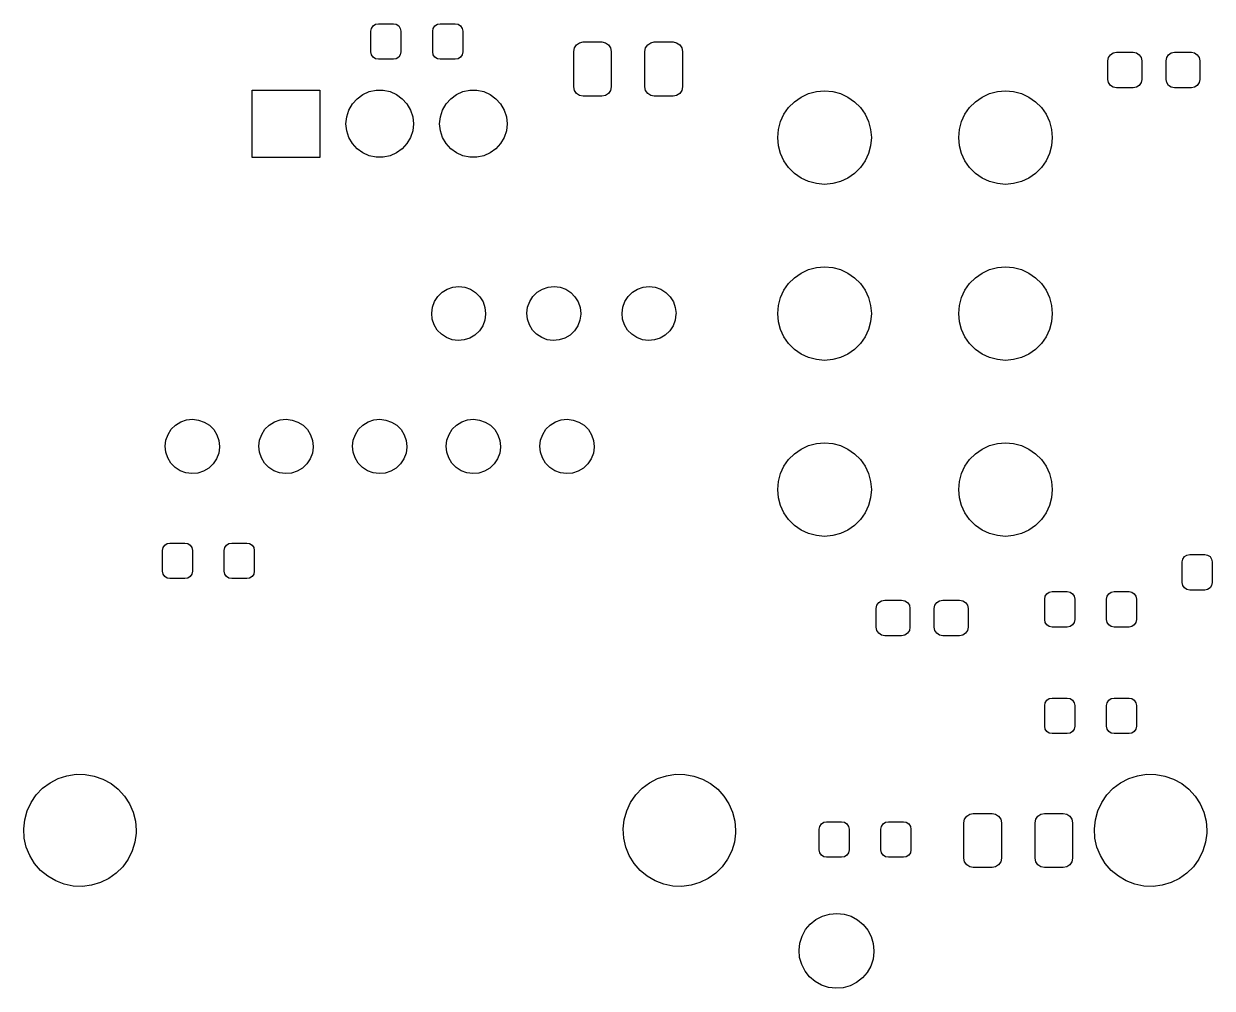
# Model space of a CAD drawing. Extents: x 74 to 207, y -142 to -34.
# Drawn here: x 74.32 to 106.04, y -112 to -86.24 of the extents above; entities that cross this region are included whole.
import ezdxf

# ---------------------------------------------------------------- set-up
doc = ezdxf.new("R2010")
doc.units = 0
doc.layers.add('BLACK', color=7, linetype='CONTINUOUS')

msp = doc.modelspace()

# ---------------------------------------------------------------- linework, layer by layer
at = {"layer": 'BLACK', "linetype": 'CONTINUOUS'}
for p, q in [((83.6442, -86.2992), (83.7091, -86.2558)), ((83.7091, -86.2558), (83.7856, -86.2406)), ((83.7856, -86.2406), (84.1856, -86.2406)), ((84.1856, -86.2406), (84.2621, -86.2558)), ((84.2621, -86.2558), (84.327, -86.2992)), ((85.2942, -86.2992), (85.3591, -86.2558)), ((85.3591, -86.2558), (85.4356, -86.2406)), ((85.4356, -86.2406), (85.8356, -86.2406)), ((85.8356, -86.2406), (85.9121, -86.2558)), ((85.9121, -86.2558), (85.977, -86.2992)), ((83.5856, -86.4406), (83.6008, -86.3641)), ((83.5856, -86.9906), (83.5856, -86.4406)), ((83.6008, -86.3641), (83.6442, -86.2992)), ((84.327, -86.2992), (84.3704, -86.3641)), ((84.3704, -86.3641), (84.3856, -86.4406)), ((84.3856, -86.4406), (84.3856, -86.9906)), ((85.2356, -86.4406), (85.2508, -86.3641)), ((85.2356, -86.9906), (85.2356, -86.4406)), ((85.2508, -86.3641), (85.2942, -86.2992)), ((85.977, -86.2992), (86.0204, -86.3641)), ((86.0204, -86.3641), (86.0356, -86.4406)), ((86.0356, -86.4406), (86.0356, -86.9906)), ((88.9994, -86.9772), (89.0184, -86.8815)), ((89.0184, -86.8815), (89.0726, -86.8004)), ((89.0726, -86.8004), (89.1537, -86.7462)), ((89.1537, -86.7462), (89.2494, -86.7272)), ((89.2494, -86.7272), (89.7494, -86.7272)), ((89.7494, -86.7272), (89.8451, -86.7462)), ((89.8451, -86.7462), (89.9262, -86.8004)), ((89.9262, -86.8004), (89.9804, -86.8815)), ((89.9804, -86.8815), (89.9994, -86.9772)), ((90.8994, -86.9772), (90.9184, -86.8815)), ((90.9184, -86.8815), (90.9726, -86.8004)), ((90.9726, -86.8004), (91.0537, -86.7462)), ((91.0537, -86.7462), (91.1494, -86.7272)), ((91.1494, -86.7272), (91.6494, -86.7272)), ((91.6494, -86.7272), (91.7451, -86.7462)), ((91.7451, -86.7462), (91.8262, -86.8004)), ((91.8262, -86.8004), (91.8804, -86.8815)), ((91.8804, -86.8815), (91.8994, -86.9772)), ((83.6008, -87.0671), (83.5856, -86.9906)), ((83.6442, -87.132), (83.6008, -87.0671)), ((83.7091, -87.1754), (83.6442, -87.132)), ((83.7856, -87.1906), (83.7091, -87.1754)), ((84.1856, -87.1906), (83.7856, -87.1906)), ((84.2621, -87.1754), (84.1856, -87.1906)), ((84.327, -87.132), (84.2621, -87.1754)), ((84.3704, -87.0671), (84.327, -87.132)), ((84.3856, -86.9906), (84.3704, -87.0671)), ((85.2508, -87.0671), (85.2356, -86.9906)), ((85.2942, -87.132), (85.2508, -87.0671)), ((85.3591, -87.1754), (85.2942, -87.132)), ((85.4356, -87.1906), (85.3591, -87.1754)), ((85.8356, -87.1906), (85.4356, -87.1906)), ((85.9121, -87.1754), (85.8356, -87.1906)), ((85.977, -87.132), (85.9121, -87.1754)), ((86.0204, -87.0671), (85.977, -87.132)), ((86.0356, -86.9906), (86.0204, -87.0671)), ((88.9994, -87.9272), (88.9994, -86.9772)), ((89.9994, -86.9772), (89.9994, -87.9272)), ((90.8994, -87.9272), (90.8994, -86.9772)), ((91.8994, -86.9772), (91.8994, -87.9272)), ((103.258, -87.2276), (103.275, -87.1415)), ((103.258, -87.7276), (103.258, -87.2276)), ((103.275, -87.1415), (103.324, -87.0685)), ((103.324, -87.0685), (103.396, -87.0197)), ((103.396, -87.0197), (103.483, -87.0026)), ((103.483, -87.0026), (103.933, -87.0026)), ((103.933, -87.0026), (104.019, -87.0197)), ((104.019, -87.0197), (104.092, -87.0685)), ((104.092, -87.0685), (104.14, -87.1415)), ((104.14, -87.1415), (104.158, -87.2276)), ((104.158, -87.2276), (104.158, -87.7276)), ((104.808, -87.2276), (104.825, -87.1415)), ((104.808, -87.7276), (104.808, -87.2276)), ((104.825, -87.1415), (104.874, -87.0685)), ((104.874, -87.0685), (104.946, -87.0197)), ((104.946, -87.0197), (105.033, -87.0026)), ((105.033, -87.0026), (105.483, -87.0026)), ((105.483, -87.0026), (105.569, -87.0197)), ((105.569, -87.0197), (105.642, -87.0685)), ((105.642, -87.0685), (105.69, -87.1415)), ((105.69, -87.1415), (105.708, -87.2276)), ((105.708, -87.2276), (105.708, -87.7276)), ((103.275, -87.8137), (103.258, -87.7276)), ((103.324, -87.8867), (103.275, -87.8137)), ((104.14, -87.8137), (104.092, -87.8867)), ((104.158, -87.7276), (104.14, -87.8137)), ((104.825, -87.8137), (104.808, -87.7276)), ((104.874, -87.8867), (104.825, -87.8137)), ((105.69, -87.8137), (105.642, -87.8867)), ((105.708, -87.7276), (105.69, -87.8137)), ((80.42, -89.81), (80.42, -88.01)), ((80.42, -88.01), (82.22, -88.01)), ((82.22, -88.01), (82.22, -89.81)), ((83.2178, -88.2412), (83.37, -88.1306)), ((83.37, -88.1306), (83.5419, -88.054)), ((83.5419, -88.054), (83.7259, -88.0149)), ((83.7259, -88.0149), (83.9141, -88.0149)), ((83.9141, -88.0149), (84.0981, -88.054)), ((84.0981, -88.054), (84.27, -88.1306)), ((84.27, -88.1306), (84.4222, -88.2412)), ((85.7178, -88.2412), (85.87, -88.1306)), ((85.87, -88.1306), (86.0419, -88.054)), ((86.0419, -88.054), (86.2259, -88.0149)), ((86.2259, -88.0149), (86.4141, -88.0149)), ((86.4141, -88.0149), (86.5981, -88.054)), ((86.5981, -88.054), (86.77, -88.1306)), ((86.77, -88.1306), (86.9222, -88.2412)), ((89.0184, -88.0229), (88.9994, -87.9272)), ((89.0726, -88.104), (89.0184, -88.0229)), ((89.1537, -88.1582), (89.0726, -88.104)), ((89.2494, -88.1772), (89.1537, -88.1582)), ((89.7494, -88.1772), (89.2494, -88.1772)), ((89.8451, -88.1582), (89.7494, -88.1772)), ((89.9262, -88.104), (89.8451, -88.1582)), ((89.9804, -88.0229), (89.9262, -88.104)), ((89.9994, -87.9272), (89.9804, -88.0229)), ((90.9184, -88.0229), (90.8994, -87.9272)), ((90.9726, -88.104), (90.9184, -88.0229)), ((91.0537, -88.1582), (90.9726, -88.104)), ((91.1494, -88.1772), (91.0537, -88.1582)), ((91.6494, -88.1772), (91.1494, -88.1772)), ((91.7451, -88.1582), (91.6494, -88.1772)), ((91.8262, -88.104), (91.7451, -88.1582)), ((91.8804, -88.0229), (91.8262, -88.104)), ((91.8994, -87.9272), (91.8804, -88.0229)), ((95.0675, -88.1975), (95.265, -88.1054)), ((95.265, -88.1054), (95.4754, -88.049)), ((95.4754, -88.049), (95.6925, -88.03)), ((95.6925, -88.03), (95.9096, -88.049)), ((95.9096, -88.049), (96.12, -88.1054)), ((96.12, -88.1054), (96.3175, -88.1975)), ((99.8975, -88.1975), (100.095, -88.1054)), ((100.095, -88.1054), (100.305, -88.049)), ((100.305, -88.049), (100.522, -88.03)), ((100.522, -88.03), (100.74, -88.049)), ((100.74, -88.049), (100.95, -88.1054)), ((100.95, -88.1054), (101.147, -88.1975)), ((103.396, -87.9355), (103.324, -87.8867)), ((103.483, -87.9526), (103.396, -87.9355)), ((103.933, -87.9526), (103.483, -87.9526)), ((104.019, -87.9355), (103.933, -87.9526)), ((104.092, -87.8867), (104.019, -87.9355)), ((104.946, -87.9355), (104.874, -87.8867)), ((105.033, -87.9526), (104.946, -87.9355)), ((105.483, -87.9526), (105.033, -87.9526)), ((105.569, -87.9355), (105.483, -87.9526)), ((105.642, -87.8867), (105.569, -87.9355)), ((82.9978, -88.5439), (83.0919, -88.381)), ((83.0919, -88.381), (83.2178, -88.2412)), ((84.4222, -88.2412), (84.5481, -88.381)), ((84.5481, -88.381), (84.6422, -88.5439)), ((85.4978, -88.5439), (85.5919, -88.381)), ((85.5919, -88.381), (85.7178, -88.2412)), ((86.9222, -88.2412), (87.0481, -88.381)), ((87.0481, -88.381), (87.1422, -88.5439)), ((94.61, -88.655), (94.7349, -88.4765)), ((94.7349, -88.4765), (94.889, -88.3224)), ((94.889, -88.3224), (95.0675, -88.1975)), ((96.3175, -88.1975), (96.496, -88.3224)), ((96.496, -88.3224), (96.6501, -88.4765)), ((96.6501, -88.4765), (96.775, -88.655)), ((99.44, -88.655), (99.5649, -88.4765)), ((99.5649, -88.4765), (99.719, -88.3224)), ((99.719, -88.3224), (99.8975, -88.1975)), ((101.147, -88.1975), (101.326, -88.3224)), ((101.326, -88.3224), (101.48, -88.4765)), ((101.48, -88.4765), (101.605, -88.655)), ((82.92, -88.91), (82.9397, -88.7229)), ((82.9397, -88.7229), (82.9978, -88.5439)), ((84.6422, -88.5439), (84.7003, -88.7229)), ((84.7003, -88.7229), (84.72, -88.91)), ((85.42, -88.91), (85.4397, -88.7229)), ((85.4397, -88.7229), (85.4978, -88.5439)), ((87.1422, -88.5439), (87.2003, -88.7229)), ((87.2003, -88.7229), (87.22, -88.91)), ((94.5179, -88.8525), (94.61, -88.655)), ((96.775, -88.655), (96.8671, -88.8525)), ((99.3479, -88.8525), (99.44, -88.655)), ((101.605, -88.655), (101.697, -88.8525)), ((82.9397, -89.0971), (82.92, -88.91)), ((82.9978, -89.2761), (82.9397, -89.0971)), ((84.7003, -89.0971), (84.6422, -89.2761)), ((84.72, -88.91), (84.7003, -89.0971)), ((85.4397, -89.0971), (85.42, -88.91)), ((85.4978, -89.2761), (85.4397, -89.0971)), ((87.2003, -89.0971), (87.1422, -89.2761)), ((87.22, -88.91), (87.2003, -89.0971)), ((94.4425, -89.28), (94.4615, -89.0629)), ((94.4615, -89.0629), (94.5179, -88.8525)), ((96.8671, -88.8525), (96.9235, -89.0629)), ((96.9235, -89.0629), (96.9425, -89.28)), ((99.2725, -89.28), (99.2915, -89.0629)), ((99.2915, -89.0629), (99.3479, -88.8525)), ((101.697, -88.8525), (101.754, -89.0629)), ((101.754, -89.0629), (101.772, -89.28)), ((83.0919, -89.439), (82.9978, -89.2761)), ((83.2178, -89.5788), (83.0919, -89.439)), ((84.5481, -89.439), (84.4222, -89.5788)), ((84.6422, -89.2761), (84.5481, -89.439)), ((85.5919, -89.439), (85.4978, -89.2761)), ((85.7178, -89.5788), (85.5919, -89.439)), ((87.0481, -89.439), (86.9222, -89.5788)), ((87.1422, -89.2761), (87.0481, -89.439)), ((94.4615, -89.4971), (94.4425, -89.28)), ((96.9425, -89.28), (96.9235, -89.4971)), ((99.2915, -89.4971), (99.2725, -89.28)), ((101.772, -89.28), (101.754, -89.4971)), ((83.37, -89.6894), (83.2178, -89.5788)), ((83.5419, -89.766), (83.37, -89.6894)), ((83.7259, -89.8051), (83.5419, -89.766)), ((84.0981, -89.766), (83.9141, -89.8051)), ((84.27, -89.6894), (84.0981, -89.766)), ((84.4222, -89.5788), (84.27, -89.6894)), ((85.87, -89.6894), (85.7178, -89.5788)), ((86.0419, -89.766), (85.87, -89.6894)), ((86.2259, -89.8051), (86.0419, -89.766)), ((86.5981, -89.766), (86.4141, -89.8051)), ((86.77, -89.6894), (86.5981, -89.766)), ((86.9222, -89.5788), (86.77, -89.6894)), ((94.5179, -89.7075), (94.4615, -89.4971)), ((94.61, -89.905), (94.5179, -89.7075)), ((96.8671, -89.7075), (96.775, -89.905)), ((96.9235, -89.4971), (96.8671, -89.7075)), ((99.3479, -89.7075), (99.2915, -89.4971)), ((99.44, -89.905), (99.3479, -89.7075)), ((101.697, -89.7075), (101.605, -89.905)), ((101.754, -89.4971), (101.697, -89.7075)), ((82.22, -89.81), (80.42, -89.81)), ((83.9141, -89.8051), (83.7259, -89.8051)), ((86.4141, -89.8051), (86.2259, -89.8051)), ((94.7349, -90.0835), (94.61, -89.905)), ((94.889, -90.2376), (94.7349, -90.0835)), ((96.6501, -90.0835), (96.496, -90.2376)), ((96.775, -89.905), (96.6501, -90.0835)), ((99.5649, -90.0835), (99.44, -89.905)), ((99.719, -90.2376), (99.5649, -90.0835)), ((101.48, -90.0835), (101.326, -90.2376)), ((101.605, -89.905), (101.48, -90.0835)), ((95.0675, -90.3625), (94.889, -90.2376)), ((95.265, -90.4546), (95.0675, -90.3625)), ((96.3175, -90.3625), (96.12, -90.4546)), ((96.496, -90.2376), (96.3175, -90.3625)), ((99.8975, -90.3625), (99.719, -90.2376)), ((100.095, -90.4546), (99.8975, -90.3625)), ((101.147, -90.3625), (100.95, -90.4546)), ((101.326, -90.2376), (101.147, -90.3625)), ((95.4754, -90.511), (95.265, -90.4546)), ((95.6925, -90.53), (95.4754, -90.511)), ((95.9096, -90.511), (95.6925, -90.53)), ((96.12, -90.4546), (95.9096, -90.511)), ((100.305, -90.511), (100.095, -90.4546)), ((100.522, -90.53), (100.305, -90.511)), ((100.74, -90.511), (100.522, -90.53)), ((100.95, -90.4546), (100.74, -90.511)), ((94.889, -93.0224), (95.0675, -92.8975)), ((95.0675, -92.8975), (95.265, -92.8054)), ((95.265, -92.8054), (95.4754, -92.749)), ((95.4754, -92.749), (95.6925, -92.73)), ((95.6925, -92.73), (95.9096, -92.749)), ((95.9096, -92.749), (96.12, -92.8054)), ((96.12, -92.8054), (96.3175, -92.8975)), ((96.3175, -92.8975), (96.496, -93.0224)), ((99.719, -93.0224), (99.8975, -92.8975)), ((99.8975, -92.8975), (100.095, -92.8054)), ((100.095, -92.8054), (100.305, -92.749)), ((100.305, -92.749), (100.522, -92.73)), ((100.522, -92.73), (100.74, -92.749)), ((100.74, -92.749), (100.95, -92.8054)), ((100.95, -92.8054), (101.147, -92.8975)), ((101.147, -92.8975), (101.326, -93.0224)), ((94.61, -93.355), (94.7349, -93.1765)), ((94.7349, -93.1765), (94.889, -93.0224)), ((96.496, -93.0224), (96.6501, -93.1765)), ((96.6501, -93.1765), (96.775, -93.355)), ((99.44, -93.355), (99.5649, -93.1765)), ((99.5649, -93.1765), (99.719, -93.0224)), ((101.326, -93.0224), (101.48, -93.1765)), ((101.48, -93.1765), (101.605, -93.355)), ((85.2833, -93.6599), (85.3702, -93.5249)), ((85.3702, -93.5249), (85.4849, -93.4126)), ((85.4849, -93.4126), (85.6216, -93.3285)), ((85.6216, -93.3285), (85.7736, -93.2768)), ((85.7736, -93.2768), (85.9332, -93.26)), ((85.9332, -93.26), (86.0926, -93.279)), ((86.0926, -93.279), (86.2438, -93.3329)), ((86.2438, -93.3329), (86.3794, -93.4189)), ((86.3794, -93.4189), (86.4925, -93.5328)), ((86.4925, -93.5328), (86.5775, -93.6689)), ((87.8233, -93.6599), (87.9102, -93.5249)), ((87.9102, -93.5249), (88.0249, -93.4126)), ((88.0249, -93.4126), (88.1616, -93.3285)), ((88.1616, -93.3285), (88.3136, -93.2768)), ((88.3136, -93.2768), (88.4732, -93.26)), ((88.4732, -93.26), (88.6326, -93.279)), ((88.6326, -93.279), (88.7838, -93.3329)), ((88.7838, -93.3329), (88.9194, -93.4189)), ((88.9194, -93.4189), (89.0325, -93.5328)), ((89.0325, -93.5328), (89.1175, -93.6689)), ((90.3633, -93.6599), (90.4502, -93.5249)), ((90.4502, -93.5249), (90.5649, -93.4126)), ((90.5649, -93.4126), (90.7016, -93.3285)), ((90.7016, -93.3285), (90.8536, -93.2768)), ((90.8536, -93.2768), (91.0132, -93.26)), ((91.0132, -93.26), (91.1726, -93.279)), ((91.1726, -93.279), (91.3238, -93.3329)), ((91.3238, -93.3329), (91.4594, -93.4189)), ((91.4594, -93.4189), (91.5725, -93.5328)), ((91.5725, -93.5328), (91.6575, -93.6689)), ((94.4615, -93.7629), (94.5179, -93.5525)), ((94.5179, -93.5525), (94.61, -93.355)), ((96.775, -93.355), (96.8671, -93.5525)), ((96.8671, -93.5525), (96.9235, -93.7629)), ((99.2915, -93.7629), (99.3479, -93.5525)), ((99.3479, -93.5525), (99.44, -93.355)), ((101.605, -93.355), (101.697, -93.5525)), ((101.697, -93.5525), (101.754, -93.7629)), ((85.2083, -93.9699), (85.2284, -93.8107)), ((85.2284, -93.8107), (85.2833, -93.6599)), ((86.5775, -93.6689), (86.6303, -93.8205)), ((86.6303, -93.8205), (86.6482, -93.98)), ((87.7483, -93.9699), (87.7684, -93.8107)), ((87.7684, -93.8107), (87.8233, -93.6599)), ((89.1175, -93.6689), (89.1703, -93.8205)), ((89.1703, -93.8205), (89.1882, -93.98)), ((90.2883, -93.9699), (90.3084, -93.8107)), ((90.3084, -93.8107), (90.3633, -93.6599)), ((91.6575, -93.6689), (91.7103, -93.8205)), ((91.7103, -93.8205), (91.7282, -93.98)), ((94.4425, -93.98), (94.4615, -93.7629)), ((96.9235, -93.7629), (96.9425, -93.98)), ((99.2725, -93.98), (99.2915, -93.7629)), ((101.754, -93.7629), (101.772, -93.98)), ((85.2239, -94.1297), (85.2083, -93.9699)), ((85.2746, -94.282), (85.2239, -94.1297)), ((86.6256, -94.1591), (86.5686, -94.3091)), ((86.6479, -94.0001), (86.6256, -94.1591)), ((86.6482, -93.98), (86.6479, -94.0001)), ((87.7639, -94.1297), (87.7483, -93.9699)), ((87.8146, -94.282), (87.7639, -94.1297)), ((89.1656, -94.1591), (89.1086, -94.3091)), ((89.1879, -94.0001), (89.1656, -94.1591)), ((89.1882, -93.98), (89.1879, -94.0001)), ((90.3039, -94.1297), (90.2883, -93.9699)), ((90.3546, -94.282), (90.3039, -94.1297)), ((91.7056, -94.1591), (91.6486, -94.3091)), ((91.7279, -94.0001), (91.7056, -94.1591)), ((91.7282, -93.98), (91.7279, -94.0001)), ((94.4615, -94.1971), (94.4425, -93.98)), ((94.5179, -94.4075), (94.4615, -94.1971)), ((96.9235, -94.1971), (96.8671, -94.4075)), ((96.9425, -93.98), (96.9235, -94.1971)), ((99.2915, -94.1971), (99.2725, -93.98)), ((99.3479, -94.4075), (99.2915, -94.1971)), ((101.754, -94.1971), (101.697, -94.4075)), ((101.772, -93.98), (101.754, -94.1971)), ((85.3578, -94.4193), (85.2746, -94.282)), ((85.4693, -94.5348), (85.3578, -94.4193)), ((86.4798, -94.4428), (86.3635, -94.5535)), ((86.5686, -94.3091), (86.4798, -94.4428)), ((87.8978, -94.4193), (87.8146, -94.282)), ((88.0093, -94.5348), (87.8978, -94.4193)), ((89.0198, -94.4428), (88.9035, -94.5535)), ((89.1086, -94.3091), (89.0198, -94.4428)), ((90.4378, -94.4193), (90.3546, -94.282)), ((90.5493, -94.5348), (90.4378, -94.4193)), ((91.5598, -94.4428), (91.4435, -94.5535)), ((91.6486, -94.3091), (91.5598, -94.4428)), ((94.61, -94.605), (94.5179, -94.4075)), ((96.8671, -94.4075), (96.775, -94.605)), ((99.44, -94.605), (99.3479, -94.4075)), ((101.697, -94.4075), (101.605, -94.605)), ((85.6036, -94.6227), (85.4693, -94.5348)), ((85.754, -94.6786), (85.6036, -94.6227)), ((85.9131, -94.6998), (85.754, -94.6786)), ((86.073, -94.6853), (85.9131, -94.6998)), ((86.2256, -94.6357), (86.073, -94.6853)), ((86.3635, -94.5535), (86.2256, -94.6357)), ((88.1436, -94.6227), (88.0093, -94.5348)), ((88.294, -94.6786), (88.1436, -94.6227)), ((88.4531, -94.6998), (88.294, -94.6786)), ((88.613, -94.6853), (88.4531, -94.6998)), ((88.7656, -94.6357), (88.613, -94.6853)), ((88.9035, -94.5535), (88.7656, -94.6357)), ((90.6836, -94.6227), (90.5493, -94.5348)), ((90.834, -94.6786), (90.6836, -94.6227)), ((90.9931, -94.6998), (90.834, -94.6786)), ((91.153, -94.6853), (90.9931, -94.6998)), ((91.3056, -94.6357), (91.153, -94.6853)), ((91.4435, -94.5535), (91.3056, -94.6357)), ((94.7349, -94.7835), (94.61, -94.605)), ((94.889, -94.9376), (94.7349, -94.7835)), ((96.6501, -94.7835), (96.496, -94.9376)), ((96.775, -94.605), (96.6501, -94.7835)), ((99.5649, -94.7835), (99.44, -94.605)), ((99.719, -94.9376), (99.5649, -94.7835)), ((101.48, -94.7835), (101.326, -94.9376)), ((101.605, -94.605), (101.48, -94.7835)), ((95.0675, -95.0625), (94.889, -94.9376)), ((95.265, -95.1546), (95.0675, -95.0625)), ((95.4754, -95.211), (95.265, -95.1546)), ((96.12, -95.1546), (95.9096, -95.211)), ((96.3175, -95.0625), (96.12, -95.1546)), ((96.496, -94.9376), (96.3175, -95.0625)), ((99.8975, -95.0625), (99.719, -94.9376)), ((100.095, -95.1546), (99.8975, -95.0625)), ((100.305, -95.211), (100.095, -95.1546)), ((100.95, -95.1546), (100.74, -95.211)), ((101.147, -95.0625), (100.95, -95.1546)), ((101.326, -94.9376), (101.147, -95.0625)), ((95.6925, -95.23), (95.4754, -95.211)), ((95.9096, -95.211), (95.6925, -95.23)), ((100.522, -95.23), (100.305, -95.211)), ((100.74, -95.211), (100.522, -95.23)), ((78.2575, -97.0713), (78.3732, -96.9581)), ((78.3732, -96.9581), (78.511, -96.8733)), ((78.511, -96.8733), (78.6641, -96.8211)), ((78.6641, -96.8211), (78.8251, -96.8042)), ((78.8251, -96.8042), (78.9857, -96.8234)), ((78.9857, -96.8234), (79.1382, -96.8777)), ((79.1382, -96.8777), (79.2748, -96.9644)), ((79.2748, -96.9644), (79.3888, -97.0792)), ((80.7575, -97.0713), (80.8732, -96.9581)), ((80.8732, -96.9581), (81.011, -96.8733)), ((81.011, -96.8733), (81.1641, -96.8211)), ((81.1641, -96.8211), (81.3251, -96.8042)), ((81.3251, -96.8042), (81.4857, -96.8234)), ((81.4857, -96.8234), (81.6382, -96.8777)), ((81.6382, -96.8777), (81.7748, -96.9644)), ((81.7748, -96.9644), (81.8888, -97.0792)), ((83.2575, -97.0713), (83.3732, -96.9581)), ((83.3732, -96.9581), (83.511, -96.8733)), ((83.511, -96.8733), (83.6641, -96.8211)), ((83.6641, -96.8211), (83.8251, -96.8042)), ((83.8251, -96.8042), (83.9857, -96.8234)), ((83.9857, -96.8234), (84.1382, -96.8777)), ((84.1382, -96.8777), (84.2748, -96.9644)), ((84.2748, -96.9644), (84.3888, -97.0792)), ((85.7575, -97.0713), (85.8732, -96.9581)), ((85.8732, -96.9581), (86.011, -96.8733)), ((86.011, -96.8733), (86.1641, -96.8211)), ((86.1641, -96.8211), (86.3251, -96.8042)), ((86.3251, -96.8042), (86.4857, -96.8234)), ((86.4857, -96.8234), (86.6382, -96.8777)), ((86.6382, -96.8777), (86.7748, -96.9644)), ((86.7748, -96.9644), (86.8888, -97.0792)), ((88.2575, -97.0713), (88.3732, -96.9581)), ((88.3732, -96.9581), (88.511, -96.8733)), ((88.511, -96.8733), (88.6641, -96.8211)), ((88.6641, -96.8211), (88.8251, -96.8042)), ((88.8251, -96.8042), (88.9857, -96.8234)), ((88.9857, -96.8234), (89.1382, -96.8777)), ((89.1382, -96.8777), (89.2748, -96.9644)), ((89.2748, -96.9644), (89.3888, -97.0792)), ((78.0943, -97.5199), (78.1146, -97.3593)), ((78.1146, -97.3593), (78.1699, -97.2073)), ((78.1699, -97.2073), (78.2575, -97.0713)), ((79.3888, -97.0792), (79.4745, -97.2164)), ((79.4745, -97.2164), (79.5278, -97.3692)), ((79.5278, -97.3692), (79.5458, -97.53)), ((80.5943, -97.5199), (80.6146, -97.3593)), ((80.6146, -97.3593), (80.6699, -97.2073)), ((80.6699, -97.2073), (80.7575, -97.0713)), ((81.8888, -97.0792), (81.9745, -97.2164)), ((81.9745, -97.2164), (82.0278, -97.3692)), ((82.0278, -97.3692), (82.0458, -97.53)), ((83.0943, -97.5199), (83.1146, -97.3593)), ((83.1146, -97.3593), (83.1699, -97.2073)), ((83.1699, -97.2073), (83.2575, -97.0713)), ((84.3888, -97.0792), (84.4745, -97.2164)), ((84.4745, -97.2164), (84.5278, -97.3692)), ((84.5278, -97.3692), (84.5458, -97.53)), ((85.5943, -97.5199), (85.6146, -97.3593)), ((85.6146, -97.3593), (85.6699, -97.2073)), ((85.6699, -97.2073), (85.7575, -97.0713)), ((86.8888, -97.0792), (86.9745, -97.2164)), ((86.9745, -97.2164), (87.0278, -97.3692)), ((87.0278, -97.3692), (87.0458, -97.53)), ((88.0943, -97.5199), (88.1146, -97.3593)), ((88.1146, -97.3593), (88.1699, -97.2073)), ((88.1699, -97.2073), (88.2575, -97.0713)), ((89.3888, -97.0792), (89.4745, -97.2164)), ((89.4745, -97.2164), (89.5278, -97.3692)), ((89.5278, -97.3692), (89.5458, -97.53)), ((78.1101, -97.6809), (78.0943, -97.5199)), ((78.1611, -97.8344), (78.1101, -97.6809)), ((79.5455, -97.5503), (79.523, -97.7105)), ((79.5458, -97.53), (79.5455, -97.5503)), ((80.6101, -97.6809), (80.5943, -97.5199)), ((80.6611, -97.8344), (80.6101, -97.6809)), ((82.0455, -97.5503), (82.023, -97.7105)), ((82.0458, -97.53), (82.0455, -97.5503)), ((83.1101, -97.6809), (83.0943, -97.5199)), ((83.1611, -97.8344), (83.1101, -97.6809)), ((84.5455, -97.5503), (84.523, -97.7105)), ((84.5458, -97.53), (84.5455, -97.5503)), ((85.6101, -97.6809), (85.5943, -97.5199)), ((85.6611, -97.8344), (85.6101, -97.6809)), ((87.0455, -97.5503), (87.023, -97.7105)), ((87.0458, -97.53), (87.0455, -97.5503)), ((88.1101, -97.6809), (88.0943, -97.5199)), ((88.1611, -97.8344), (88.1101, -97.6809)), ((89.5455, -97.5503), (89.523, -97.7105)), ((89.5458, -97.53), (89.5455, -97.5503)), ((94.889, -97.7224), (95.0675, -97.5975)), ((95.0675, -97.5975), (95.265, -97.5054)), ((95.265, -97.5054), (95.4754, -97.449)), ((95.4754, -97.449), (95.6925, -97.43)), ((95.6925, -97.43), (95.9096, -97.449)), ((95.9096, -97.449), (96.12, -97.5054)), ((96.12, -97.5054), (96.3175, -97.5975)), ((96.3175, -97.5975), (96.496, -97.7224)), ((99.719, -97.7224), (99.8975, -97.5975)), ((99.8975, -97.5975), (100.095, -97.5054)), ((100.095, -97.5054), (100.305, -97.449)), ((100.305, -97.449), (100.522, -97.43)), ((100.522, -97.43), (100.74, -97.449)), ((100.74, -97.449), (100.95, -97.5054)), ((100.95, -97.5054), (101.147, -97.5975)), ((101.147, -97.5975), (101.326, -97.7224)), ((78.245, -97.9728), (78.1611, -97.8344)), ((78.3574, -98.0892), (78.245, -97.9728)), ((79.376, -97.9965), (79.2588, -98.1081)), ((79.4655, -97.8618), (79.376, -97.9965)), ((79.523, -97.7105), (79.4655, -97.8618)), ((80.745, -97.9728), (80.6611, -97.8344)), ((80.8574, -98.0892), (80.745, -97.9728)), ((81.876, -97.9965), (81.7588, -98.1081)), ((81.9655, -97.8618), (81.876, -97.9965)), ((82.023, -97.7105), (81.9655, -97.8618)), ((83.245, -97.9728), (83.1611, -97.8344)), ((83.3574, -98.0892), (83.245, -97.9728)), ((84.376, -97.9965), (84.2588, -98.1081)), ((84.4655, -97.8618), (84.376, -97.9965)), ((84.523, -97.7105), (84.4655, -97.8618)), ((85.745, -97.9728), (85.6611, -97.8344)), ((85.8574, -98.0892), (85.745, -97.9728)), ((86.876, -97.9965), (86.7588, -98.1081)), ((86.9655, -97.8618), (86.876, -97.9965)), ((87.023, -97.7105), (86.9655, -97.8618)), ((88.245, -97.9728), (88.1611, -97.8344)), ((88.3574, -98.0892), (88.245, -97.9728)), ((89.376, -97.9965), (89.2588, -98.1081)), ((89.4655, -97.8618), (89.376, -97.9965)), ((89.523, -97.7105), (89.4655, -97.8618)), ((94.61, -98.055), (94.7349, -97.8765)), ((94.7349, -97.8765), (94.889, -97.7224)), ((96.496, -97.7224), (96.6501, -97.8765)), ((96.6501, -97.8765), (96.775, -98.055)), ((99.44, -98.055), (99.5649, -97.8765)), ((99.5649, -97.8765), (99.719, -97.7224)), ((101.326, -97.7224), (101.48, -97.8765)), ((101.48, -97.8765), (101.605, -98.055)), ((78.4928, -98.1778), (78.3574, -98.0892)), ((78.6444, -98.2342), (78.4928, -98.1778)), ((78.8048, -98.2556), (78.6444, -98.2342)), ((78.9659, -98.241), (78.8048, -98.2556)), ((79.1198, -98.191), (78.9659, -98.241)), ((79.2588, -98.1081), (79.1198, -98.191)), ((80.9928, -98.1778), (80.8574, -98.0892)), ((81.1444, -98.2342), (80.9928, -98.1778)), ((81.3048, -98.2556), (81.1444, -98.2342)), ((81.4659, -98.241), (81.3048, -98.2556)), ((81.6198, -98.191), (81.4659, -98.241)), ((81.7588, -98.1081), (81.6198, -98.191)), ((83.4928, -98.1778), (83.3574, -98.0892)), ((83.6444, -98.2342), (83.4928, -98.1778)), ((83.8048, -98.2556), (83.6444, -98.2342)), ((83.9659, -98.241), (83.8048, -98.2556)), ((84.1198, -98.191), (83.9659, -98.241)), ((84.2588, -98.1081), (84.1198, -98.191)), ((85.9928, -98.1778), (85.8574, -98.0892)), ((86.1444, -98.2342), (85.9928, -98.1778)), ((86.3048, -98.2556), (86.1444, -98.2342)), ((86.4659, -98.241), (86.3048, -98.2556)), ((86.6198, -98.191), (86.4659, -98.241)), ((86.7588, -98.1081), (86.6198, -98.191)), ((88.4928, -98.1778), (88.3574, -98.0892)), ((88.6444, -98.2342), (88.4928, -98.1778)), ((88.8048, -98.2556), (88.6444, -98.2342)), ((88.9659, -98.241), (88.8048, -98.2556)), ((89.1198, -98.191), (88.9659, -98.241)), ((89.2588, -98.1081), (89.1198, -98.191)), ((94.4615, -98.4629), (94.5179, -98.2525)), ((94.5179, -98.2525), (94.61, -98.055)), ((96.775, -98.055), (96.8671, -98.2525)), ((96.8671, -98.2525), (96.9235, -98.4629)), ((99.2915, -98.4629), (99.3479, -98.2525)), ((99.3479, -98.2525), (99.44, -98.055)), ((101.605, -98.055), (101.697, -98.2525)), ((101.697, -98.2525), (101.754, -98.4629)), ((94.4425, -98.68), (94.4615, -98.4629)), ((96.9235, -98.4629), (96.9425, -98.68)), ((99.2725, -98.68), (99.2915, -98.4629)), ((101.754, -98.4629), (101.772, -98.68)), ((94.4615, -98.8971), (94.4425, -98.68)), ((94.5179, -99.1075), (94.4615, -98.8971)), ((96.9235, -98.8971), (96.8671, -99.1075)), ((96.9425, -98.68), (96.9235, -98.8971)), ((99.2915, -98.8971), (99.2725, -98.68)), ((99.3479, -99.1075), (99.2915, -98.8971)), ((101.754, -98.8971), (101.697, -99.1075)), ((101.772, -98.68), (101.754, -98.8971)), ((94.61, -99.305), (94.5179, -99.1075)), ((96.8671, -99.1075), (96.775, -99.305)), ((99.44, -99.305), (99.3479, -99.1075)), ((101.697, -99.1075), (101.605, -99.305)), ((94.7349, -99.4835), (94.61, -99.305)), ((94.889, -99.6376), (94.7349, -99.4835)), ((96.6501, -99.4835), (96.496, -99.6376)), ((96.775, -99.305), (96.6501, -99.4835)), ((99.5649, -99.4835), (99.44, -99.305)), ((99.719, -99.6376), (99.5649, -99.4835)), ((101.48, -99.4835), (101.326, -99.6376)), ((101.605, -99.305), (101.48, -99.4835)), ((95.0675, -99.7625), (94.889, -99.6376)), ((95.265, -99.8546), (95.0675, -99.7625)), ((95.4754, -99.911), (95.265, -99.8546)), ((95.6925, -99.93), (95.4754, -99.911)), ((95.9096, -99.911), (95.6925, -99.93)), ((96.12, -99.8546), (95.9096, -99.911)), ((96.3175, -99.7625), (96.12, -99.8546)), ((96.496, -99.6376), (96.3175, -99.7625)), ((99.8975, -99.7625), (99.719, -99.6376)), ((100.095, -99.8546), (99.8975, -99.7625)), ((100.305, -99.911), (100.095, -99.8546)), ((100.522, -99.93), (100.305, -99.911)), ((100.74, -99.911), (100.522, -99.93)), ((100.95, -99.8546), (100.74, -99.911)), ((101.147, -99.7625), (100.95, -99.8546)), ((101.326, -99.6376), (101.147, -99.7625)), ((78.023, -100.309), (78.0382, -100.232)), ((78.0382, -100.232), (78.0816, -100.168)), ((78.0816, -100.168), (78.1465, -100.124)), ((78.1465, -100.124), (78.223, -100.109)), ((78.223, -100.109), (78.623, -100.109)), ((78.623, -100.109), (78.6995, -100.124)), ((78.6995, -100.124), (78.7644, -100.168)), ((78.7644, -100.168), (78.8078, -100.232)), ((78.8078, -100.232), (78.823, -100.309)), ((79.673, -100.309), (79.6882, -100.232)), ((79.6882, -100.232), (79.7316, -100.168)), ((79.7316, -100.168), (79.7965, -100.124)), ((79.7965, -100.124), (79.873, -100.109)), ((79.873, -100.109), (80.273, -100.109)), ((80.273, -100.109), (80.3495, -100.124)), ((80.3495, -100.124), (80.4144, -100.168)), ((80.4144, -100.168), (80.4578, -100.232)), ((80.4578, -100.232), (80.473, -100.309)), ((78.023, -100.859), (78.023, -100.309)), ((78.823, -100.309), (78.823, -100.859)), ((79.673, -100.859), (79.673, -100.309)), ((80.473, -100.309), (80.473, -100.859)), ((105.24, -100.614), (105.255, -100.537)), ((105.255, -100.537), (105.298, -100.472)), ((105.298, -100.472), (105.363, -100.429)), ((105.363, -100.429), (105.44, -100.414)), ((105.44, -100.414), (105.84, -100.414)), ((105.84, -100.414), (105.916, -100.429)), ((105.916, -100.429), (105.981, -100.472)), ((105.981, -100.472), (106.024, -100.537)), ((106.024, -100.537), (106.04, -100.614)), ((78.0382, -100.936), (78.023, -100.859)), ((78.823, -100.859), (78.8078, -100.936)), ((79.6882, -100.936), (79.673, -100.859)), ((80.473, -100.859), (80.4578, -100.936)), ((105.24, -101.164), (105.24, -100.614)), ((106.04, -100.614), (106.04, -101.164)), ((78.0816, -101), (78.0382, -100.936)), ((78.1465, -101.044), (78.0816, -101)), ((78.223, -101.059), (78.1465, -101.044)), ((78.623, -101.059), (78.223, -101.059)), ((78.6995, -101.044), (78.623, -101.059)), ((78.7644, -101), (78.6995, -101.044)), ((78.8078, -100.936), (78.7644, -101)), ((79.7316, -101), (79.6882, -100.936)), ((79.7965, -101.044), (79.7316, -101)), ((79.873, -101.059), (79.7965, -101.044)), ((80.273, -101.059), (79.873, -101.059)), ((80.3495, -101.044), (80.273, -101.059)), ((80.4144, -101), (80.3495, -101.044)), ((80.4578, -100.936), (80.4144, -101)), ((105.255, -101.24), (105.24, -101.164)), ((106.04, -101.164), (106.024, -101.24)), ((101.584, -101.528), (101.627, -101.463)), ((101.627, -101.463), (101.692, -101.42)), ((101.692, -101.42), (101.769, -101.404)), ((101.769, -101.404), (102.169, -101.404)), ((102.169, -101.404), (102.245, -101.42)), ((102.245, -101.42), (102.31, -101.463)), ((102.31, -101.463), (102.354, -101.528)), ((103.234, -101.528), (103.277, -101.463)), ((103.277, -101.463), (103.342, -101.42)), ((103.342, -101.42), (103.419, -101.404)), ((103.419, -101.404), (103.819, -101.404)), ((103.819, -101.404), (103.895, -101.42)), ((103.895, -101.42), (103.96, -101.463)), ((103.96, -101.463), (104.004, -101.528)), ((105.298, -101.305), (105.255, -101.24)), ((105.363, -101.349), (105.298, -101.305)), ((105.44, -101.364), (105.363, -101.349)), ((105.84, -101.364), (105.44, -101.364)), ((105.916, -101.349), (105.84, -101.364)), ((105.981, -101.305), (105.916, -101.349)), ((106.024, -101.24), (105.981, -101.305)), ((97.073, -101.858), (97.0901, -101.772)), ((97.0901, -101.772), (97.1389, -101.699)), ((97.1389, -101.699), (97.2119, -101.65)), ((97.2119, -101.65), (97.298, -101.633)), ((97.298, -101.633), (97.748, -101.633)), ((97.748, -101.633), (97.8341, -101.65)), ((97.8341, -101.65), (97.9071, -101.699)), ((97.9071, -101.699), (97.9559, -101.772)), ((97.9559, -101.772), (97.973, -101.858)), ((98.623, -101.858), (98.6401, -101.772)), ((98.6401, -101.772), (98.6889, -101.699)), ((98.6889, -101.699), (98.7619, -101.65)), ((98.7619, -101.65), (98.848, -101.633)), ((98.848, -101.633), (99.298, -101.633)), ((99.298, -101.633), (99.3841, -101.65)), ((99.3841, -101.65), (99.4571, -101.699)), ((99.4571, -101.699), (99.5059, -101.772)), ((99.5059, -101.772), (99.523, -101.858)), ((101.569, -101.604), (101.584, -101.528)), ((101.569, -102.154), (101.569, -101.604)), ((102.354, -101.528), (102.369, -101.604)), ((102.369, -101.604), (102.369, -102.154)), ((103.219, -101.604), (103.234, -101.528)), ((103.219, -102.154), (103.219, -101.604)), ((104.004, -101.528), (104.019, -101.604)), ((104.019, -101.604), (104.019, -102.154)), ((97.073, -102.358), (97.073, -101.858)), ((97.973, -101.858), (97.973, -102.358)), ((98.623, -102.358), (98.623, -101.858)), ((99.523, -101.858), (99.523, -102.358)), ((97.0901, -102.444), (97.073, -102.358)), ((97.1389, -102.517), (97.0901, -102.444)), ((97.9559, -102.444), (97.9071, -102.517)), ((97.973, -102.358), (97.9559, -102.444)), ((98.6401, -102.444), (98.623, -102.358)), ((98.6889, -102.517), (98.6401, -102.444)), ((99.5059, -102.444), (99.4571, -102.517)), ((99.523, -102.358), (99.5059, -102.444)), ((101.584, -102.231), (101.569, -102.154)), ((101.627, -102.296), (101.584, -102.231)), ((101.692, -102.339), (101.627, -102.296)), ((101.769, -102.354), (101.692, -102.339)), ((102.169, -102.354), (101.769, -102.354)), ((102.245, -102.339), (102.169, -102.354)), ((102.31, -102.296), (102.245, -102.339)), ((102.354, -102.231), (102.31, -102.296)), ((102.369, -102.154), (102.354, -102.231)), ((103.234, -102.231), (103.219, -102.154)), ((103.277, -102.296), (103.234, -102.231)), ((103.342, -102.339), (103.277, -102.296)), ((103.419, -102.354), (103.342, -102.339)), ((103.819, -102.354), (103.419, -102.354)), ((103.895, -102.339), (103.819, -102.354)), ((103.96, -102.296), (103.895, -102.339)), ((104.004, -102.231), (103.96, -102.296)), ((104.019, -102.154), (104.004, -102.231)), ((97.2119, -102.566), (97.1389, -102.517)), ((97.298, -102.583), (97.2119, -102.566)), ((97.748, -102.583), (97.298, -102.583)), ((97.8341, -102.566), (97.748, -102.583)), ((97.9071, -102.517), (97.8341, -102.566)), ((98.7619, -102.566), (98.6889, -102.517)), ((98.848, -102.583), (98.7619, -102.566)), ((99.298, -102.583), (98.848, -102.583)), ((99.3841, -102.566), (99.298, -102.583)), ((99.4571, -102.517), (99.3841, -102.566)), ((101.584, -104.373), (101.627, -104.308)), ((101.627, -104.308), (101.692, -104.264)), ((101.692, -104.264), (101.769, -104.249)), ((101.769, -104.249), (102.169, -104.249)), ((102.169, -104.249), (102.245, -104.264)), ((102.245, -104.264), (102.31, -104.308)), ((102.31, -104.308), (102.354, -104.373)), ((103.234, -104.373), (103.277, -104.308)), ((103.277, -104.308), (103.342, -104.264)), ((103.342, -104.264), (103.419, -104.249)), ((103.419, -104.249), (103.819, -104.249)), ((103.819, -104.249), (103.895, -104.264)), ((103.895, -104.264), (103.96, -104.308)), ((103.96, -104.308), (104.004, -104.373)), ((101.569, -104.449), (101.584, -104.373)), ((101.569, -104.999), (101.569, -104.449)), ((102.354, -104.373), (102.369, -104.449)), ((102.369, -104.449), (102.369, -104.999)), ((103.219, -104.449), (103.234, -104.373)), ((103.219, -104.999), (103.219, -104.449)), ((104.004, -104.373), (104.019, -104.449)), ((104.019, -104.449), (104.019, -104.999)), ((101.584, -105.076), (101.569, -104.999)), ((101.627, -105.141), (101.584, -105.076)), ((101.692, -105.184), (101.627, -105.141)), ((101.769, -105.199), (101.692, -105.184)), ((102.169, -105.199), (101.769, -105.199)), ((102.245, -105.184), (102.169, -105.199)), ((102.31, -105.141), (102.245, -105.184)), ((102.354, -105.076), (102.31, -105.141)), ((102.369, -104.999), (102.354, -105.076)), ((103.234, -105.076), (103.219, -104.999)), ((103.277, -105.141), (103.234, -105.076)), ((103.342, -105.184), (103.277, -105.141)), ((103.419, -105.199), (103.342, -105.184)), ((103.819, -105.199), (103.419, -105.199)), ((103.895, -105.184), (103.819, -105.199)), ((103.96, -105.141), (103.895, -105.184)), ((104.004, -105.076), (103.96, -105.141)), ((104.019, -104.999), (104.004, -105.076)), ((74.8241, -106.658), (75.0207, -106.511)), ((75.0207, -106.511), (75.2387, -106.397)), ((75.2387, -106.397), (75.4724, -106.321)), ((75.4724, -106.321), (75.7154, -106.284)), ((75.7154, -106.284), (75.9612, -106.287)), ((75.9612, -106.287), (76.2032, -106.33)), ((76.2032, -106.33), (76.4349, -106.412)), ((76.4349, -106.412), (76.6501, -106.531)), ((76.6501, -106.531), (76.843, -106.683)), ((90.8241, -106.658), (91.0207, -106.511)), ((91.0207, -106.511), (91.2387, -106.397)), ((91.2387, -106.397), (91.4724, -106.321)), ((91.4724, -106.321), (91.7154, -106.284)), ((91.7154, -106.284), (91.9612, -106.287)), ((91.9612, -106.287), (92.2032, -106.33)), ((92.2032, -106.33), (92.4349, -106.412)), ((92.4349, -106.412), (92.6501, -106.531)), ((92.6501, -106.531), (92.843, -106.683)), ((103.399, -106.658), (103.596, -106.511)), ((103.596, -106.511), (103.814, -106.397)), ((103.814, -106.397), (104.047, -106.321)), ((104.047, -106.321), (104.29, -106.284)), ((104.29, -106.284), (104.536, -106.287)), ((104.536, -106.287), (104.778, -106.33)), ((104.778, -106.33), (105.01, -106.412)), ((105.01, -106.412), (105.225, -106.531)), ((105.225, -106.531), (105.418, -106.683)), ((74.5158, -107.039), (74.6543, -106.836)), ((74.6543, -106.836), (74.8241, -106.658)), ((76.843, -106.683), (77.0084, -106.865)), ((77.0084, -106.865), (77.142, -107.071)), ((90.5158, -107.039), (90.6543, -106.836)), ((90.6543, -106.836), (90.8241, -106.658)), ((92.843, -106.683), (93.0084, -106.865)), ((93.0084, -106.865), (93.142, -107.071)), ((103.091, -107.039), (103.229, -106.836)), ((103.229, -106.836), (103.399, -106.658)), ((105.418, -106.683), (105.583, -106.865)), ((105.583, -106.865), (105.717, -107.071)), ((74.4123, -107.262), (74.5158, -107.039)), ((77.142, -107.071), (77.24, -107.297)), ((90.4123, -107.262), (90.5158, -107.039)), ((93.142, -107.071), (93.24, -107.297)), ((102.987, -107.262), (103.091, -107.039)), ((105.717, -107.071), (105.815, -107.297)), ((74.3204, -107.743), (74.3466, -107.499)), ((74.3466, -107.499), (74.4123, -107.262)), ((77.24, -107.297), (77.2999, -107.535)), ((90.3204, -107.743), (90.3466, -107.499)), ((90.3466, -107.499), (90.4123, -107.262)), ((93.24, -107.297), (93.2999, -107.535)), ((99.4134, -107.577), (99.4324, -107.481)), ((99.4324, -107.481), (99.4866, -107.4)), ((99.4866, -107.4), (99.5677, -107.346)), ((99.5677, -107.346), (99.6634, -107.327)), ((99.6634, -107.327), (100.163, -107.327)), ((100.163, -107.327), (100.259, -107.346)), ((100.259, -107.346), (100.34, -107.4)), ((100.34, -107.4), (100.394, -107.481)), ((100.394, -107.481), (100.413, -107.577)), ((101.313, -107.577), (101.332, -107.481)), ((101.332, -107.481), (101.387, -107.4)), ((101.387, -107.4), (101.468, -107.346)), ((101.468, -107.346), (101.563, -107.327)), ((101.563, -107.327), (102.063, -107.327)), ((102.063, -107.327), (102.159, -107.346)), ((102.159, -107.346), (102.24, -107.4)), ((102.24, -107.4), (102.294, -107.481)), ((102.294, -107.481), (102.313, -107.577)), ((102.895, -107.743), (102.922, -107.499)), ((102.922, -107.499), (102.987, -107.262)), ((105.815, -107.297), (105.875, -107.535)), ((74.3346, -107.989), (74.3204, -107.743)), ((77.2999, -107.535), (77.32, -107.78)), ((77.32, -107.78), (77.3182, -107.853)), ((90.3346, -107.989), (90.3204, -107.743)), ((93.2999, -107.535), (93.32, -107.78)), ((93.32, -107.78), (93.3182, -107.853)), ((95.549, -107.751), (95.5642, -107.675)), ((95.549, -108.301), (95.549, -107.751)), ((95.5642, -107.675), (95.6076, -107.61)), ((95.6076, -107.61), (95.6725, -107.566)), ((95.6725, -107.566), (95.749, -107.551)), ((95.749, -107.551), (96.149, -107.551)), ((96.149, -107.551), (96.2255, -107.566)), ((96.2255, -107.566), (96.2904, -107.61)), ((96.2904, -107.61), (96.3338, -107.675)), ((96.3338, -107.675), (96.349, -107.751)), ((96.349, -107.751), (96.349, -108.301)), ((97.199, -107.751), (97.2142, -107.675)), ((97.199, -108.301), (97.199, -107.751)), ((97.2142, -107.675), (97.2576, -107.61)), ((97.2576, -107.61), (97.3225, -107.566)), ((97.3225, -107.566), (97.399, -107.551)), ((97.399, -107.551), (97.799, -107.551)), ((97.799, -107.551), (97.8755, -107.566)), ((97.8755, -107.566), (97.9404, -107.61)), ((97.9404, -107.61), (97.9838, -107.675)), ((97.9838, -107.675), (97.999, -107.751)), ((97.999, -107.751), (97.999, -108.301)), ((99.4134, -108.527), (99.4134, -107.577)), ((100.413, -107.577), (100.413, -108.527)), ((101.313, -108.527), (101.313, -107.577)), ((102.313, -107.577), (102.313, -108.527)), ((102.91, -107.989), (102.895, -107.743)), ((105.875, -107.535), (105.895, -107.78)), ((105.895, -107.78), (105.893, -107.853)), ((74.3886, -108.229), (74.3346, -107.989)), ((77.2861, -108.097), (77.2147, -108.332)), ((77.3182, -107.853), (77.2861, -108.097)), ((90.3886, -108.229), (90.3346, -107.989)), ((93.2861, -108.097), (93.2147, -108.332)), ((93.3182, -107.853), (93.2861, -108.097)), ((102.964, -108.229), (102.91, -107.989)), ((105.861, -108.097), (105.79, -108.332)), ((105.893, -107.853), (105.861, -108.097)), ((74.4811, -108.456), (74.3886, -108.229)), ((74.6096, -108.666), (74.4811, -108.456)), ((77.2147, -108.332), (77.1058, -108.553)), ((90.4811, -108.456), (90.3886, -108.229)), ((90.6096, -108.666), (90.4811, -108.456)), ((93.2147, -108.332), (93.1058, -108.553)), ((95.5642, -108.378), (95.549, -108.301)), ((95.6076, -108.443), (95.5642, -108.378)), ((95.6725, -108.486), (95.6076, -108.443)), ((96.2904, -108.443), (96.2255, -108.486)), ((96.3338, -108.378), (96.2904, -108.443)), ((96.349, -108.301), (96.3338, -108.378)), ((97.2142, -108.378), (97.199, -108.301)), ((97.2576, -108.443), (97.2142, -108.378)), ((97.3225, -108.486), (97.2576, -108.443)), ((97.9404, -108.443), (97.8755, -108.486)), ((97.9838, -108.378), (97.9404, -108.443)), ((97.999, -108.301), (97.9838, -108.378)), ((103.056, -108.456), (102.964, -108.229)), ((103.185, -108.666), (103.056, -108.456)), ((105.79, -108.332), (105.681, -108.553)), ((74.7705, -108.852), (74.6096, -108.666)), ((76.9623, -108.752), (76.7882, -108.926)), ((77.1058, -108.553), (76.9623, -108.752)), ((90.7705, -108.852), (90.6096, -108.666)), ((92.9623, -108.752), (92.7882, -108.926)), ((93.1058, -108.553), (92.9623, -108.752)), ((95.749, -108.501), (95.6725, -108.486)), ((96.149, -108.501), (95.749, -108.501)), ((96.2255, -108.486), (96.149, -108.501)), ((97.399, -108.501), (97.3225, -108.486)), ((97.799, -108.501), (97.399, -108.501)), ((97.8755, -108.486), (97.799, -108.501)), ((99.4324, -108.622), (99.4134, -108.527)), ((99.4866, -108.703), (99.4324, -108.622)), ((99.5677, -108.758), (99.4866, -108.703)), ((99.6634, -108.777), (99.5677, -108.758)), ((100.163, -108.777), (99.6634, -108.777)), ((100.259, -108.758), (100.163, -108.777)), ((100.34, -108.703), (100.259, -108.758)), ((100.394, -108.622), (100.34, -108.703)), ((100.413, -108.527), (100.394, -108.622)), ((101.332, -108.622), (101.313, -108.527)), ((101.387, -108.703), (101.332, -108.622)), ((101.468, -108.758), (101.387, -108.703)), ((101.563, -108.777), (101.468, -108.758)), ((102.063, -108.777), (101.563, -108.777)), ((102.159, -108.758), (102.063, -108.777)), ((102.24, -108.703), (102.159, -108.758)), ((102.294, -108.622), (102.24, -108.703)), ((102.313, -108.527), (102.294, -108.622)), ((103.346, -108.852), (103.185, -108.666)), ((105.537, -108.752), (105.363, -108.926)), ((105.681, -108.553), (105.537, -108.752)), ((74.9596, -109.009), (74.7705, -108.852)), ((75.1719, -109.133), (74.9596, -109.009)), ((76.5881, -109.068), (76.3673, -109.177)), ((76.7882, -108.926), (76.5881, -109.068)), ((90.9596, -109.009), (90.7705, -108.852)), ((91.1719, -109.133), (90.9596, -109.009)), ((92.5881, -109.068), (92.3673, -109.177)), ((92.7882, -108.926), (92.5881, -109.068)), ((103.535, -109.009), (103.346, -108.852)), ((103.747, -109.133), (103.535, -109.009)), ((105.163, -109.068), (104.942, -109.177)), ((105.363, -108.926), (105.163, -109.068)), ((75.4015, -109.22), (75.1719, -109.133)), ((75.6424, -109.269), (75.4015, -109.22)), ((75.888, -109.278), (75.6424, -109.269)), ((76.1319, -109.247), (75.888, -109.278)), ((76.3673, -109.177), (76.1319, -109.247)), ((91.4015, -109.22), (91.1719, -109.133)), ((91.6424, -109.269), (91.4015, -109.22)), ((91.888, -109.278), (91.6424, -109.269)), ((92.1319, -109.247), (91.888, -109.278)), ((92.3673, -109.177), (92.1319, -109.247)), ((103.977, -109.22), (103.747, -109.133)), ((104.217, -109.269), (103.977, -109.22)), ((104.463, -109.278), (104.217, -109.269)), ((104.707, -109.247), (104.463, -109.278)), ((104.942, -109.177), (104.707, -109.247)), ((95.6374, -110.071), (95.8246, -110.016)), ((95.8246, -110.016), (96.019, -109.998)), ((96.019, -109.998), (96.2131, -110.018)), ((96.2131, -110.018), (96.3995, -110.076)), ((95.1869, -110.433), (95.3123, -110.284)), ((95.3123, -110.284), (95.4644, -110.161)), ((95.4644, -110.161), (95.6374, -110.071)), ((96.3995, -110.076), (96.5712, -110.169)), ((96.5712, -110.169), (96.7216, -110.293)), ((96.7216, -110.293), (96.8449, -110.445)), ((95.0339, -110.79), (95.0929, -110.604)), ((95.0929, -110.604), (95.1869, -110.433)), ((96.8449, -110.445), (96.9365, -110.617)), ((96.9365, -110.617), (96.993, -110.804)), ((95.0121, -110.984), (95.0339, -110.79)), ((95.0284, -111.179), (95.0121, -110.984)), ((96.993, -110.804), (97.012, -110.998)), ((97.012, -110.998), (97.0116, -111.026)), ((95.0822, -111.366), (95.0284, -111.179)), ((96.9871, -111.22), (96.9255, -111.405)), ((97.0116, -111.026), (96.9871, -111.22)), ((95.1714, -111.54), (95.0822, -111.366)), ((95.2927, -111.693), (95.1714, -111.54)), ((96.8291, -111.574), (96.7016, -111.722)), ((96.9255, -111.405), (96.8291, -111.574)), ((95.4413, -111.819), (95.2927, -111.693)), ((95.6117, -111.914), (95.4413, -111.819)), ((95.7973, -111.975), (95.6117, -111.914)), ((96.3736, -111.93), (96.1856, -111.983)), ((96.5478, -111.842), (96.3736, -111.93)), ((96.7016, -111.722), (96.5478, -111.842)), ((95.9911, -111.998), (95.7973, -111.975)), ((96.1856, -111.983), (95.9911, -111.998))]:
    msp.add_line(p, q, dxfattribs=at)

doc.saveas('drawing.dxf')
